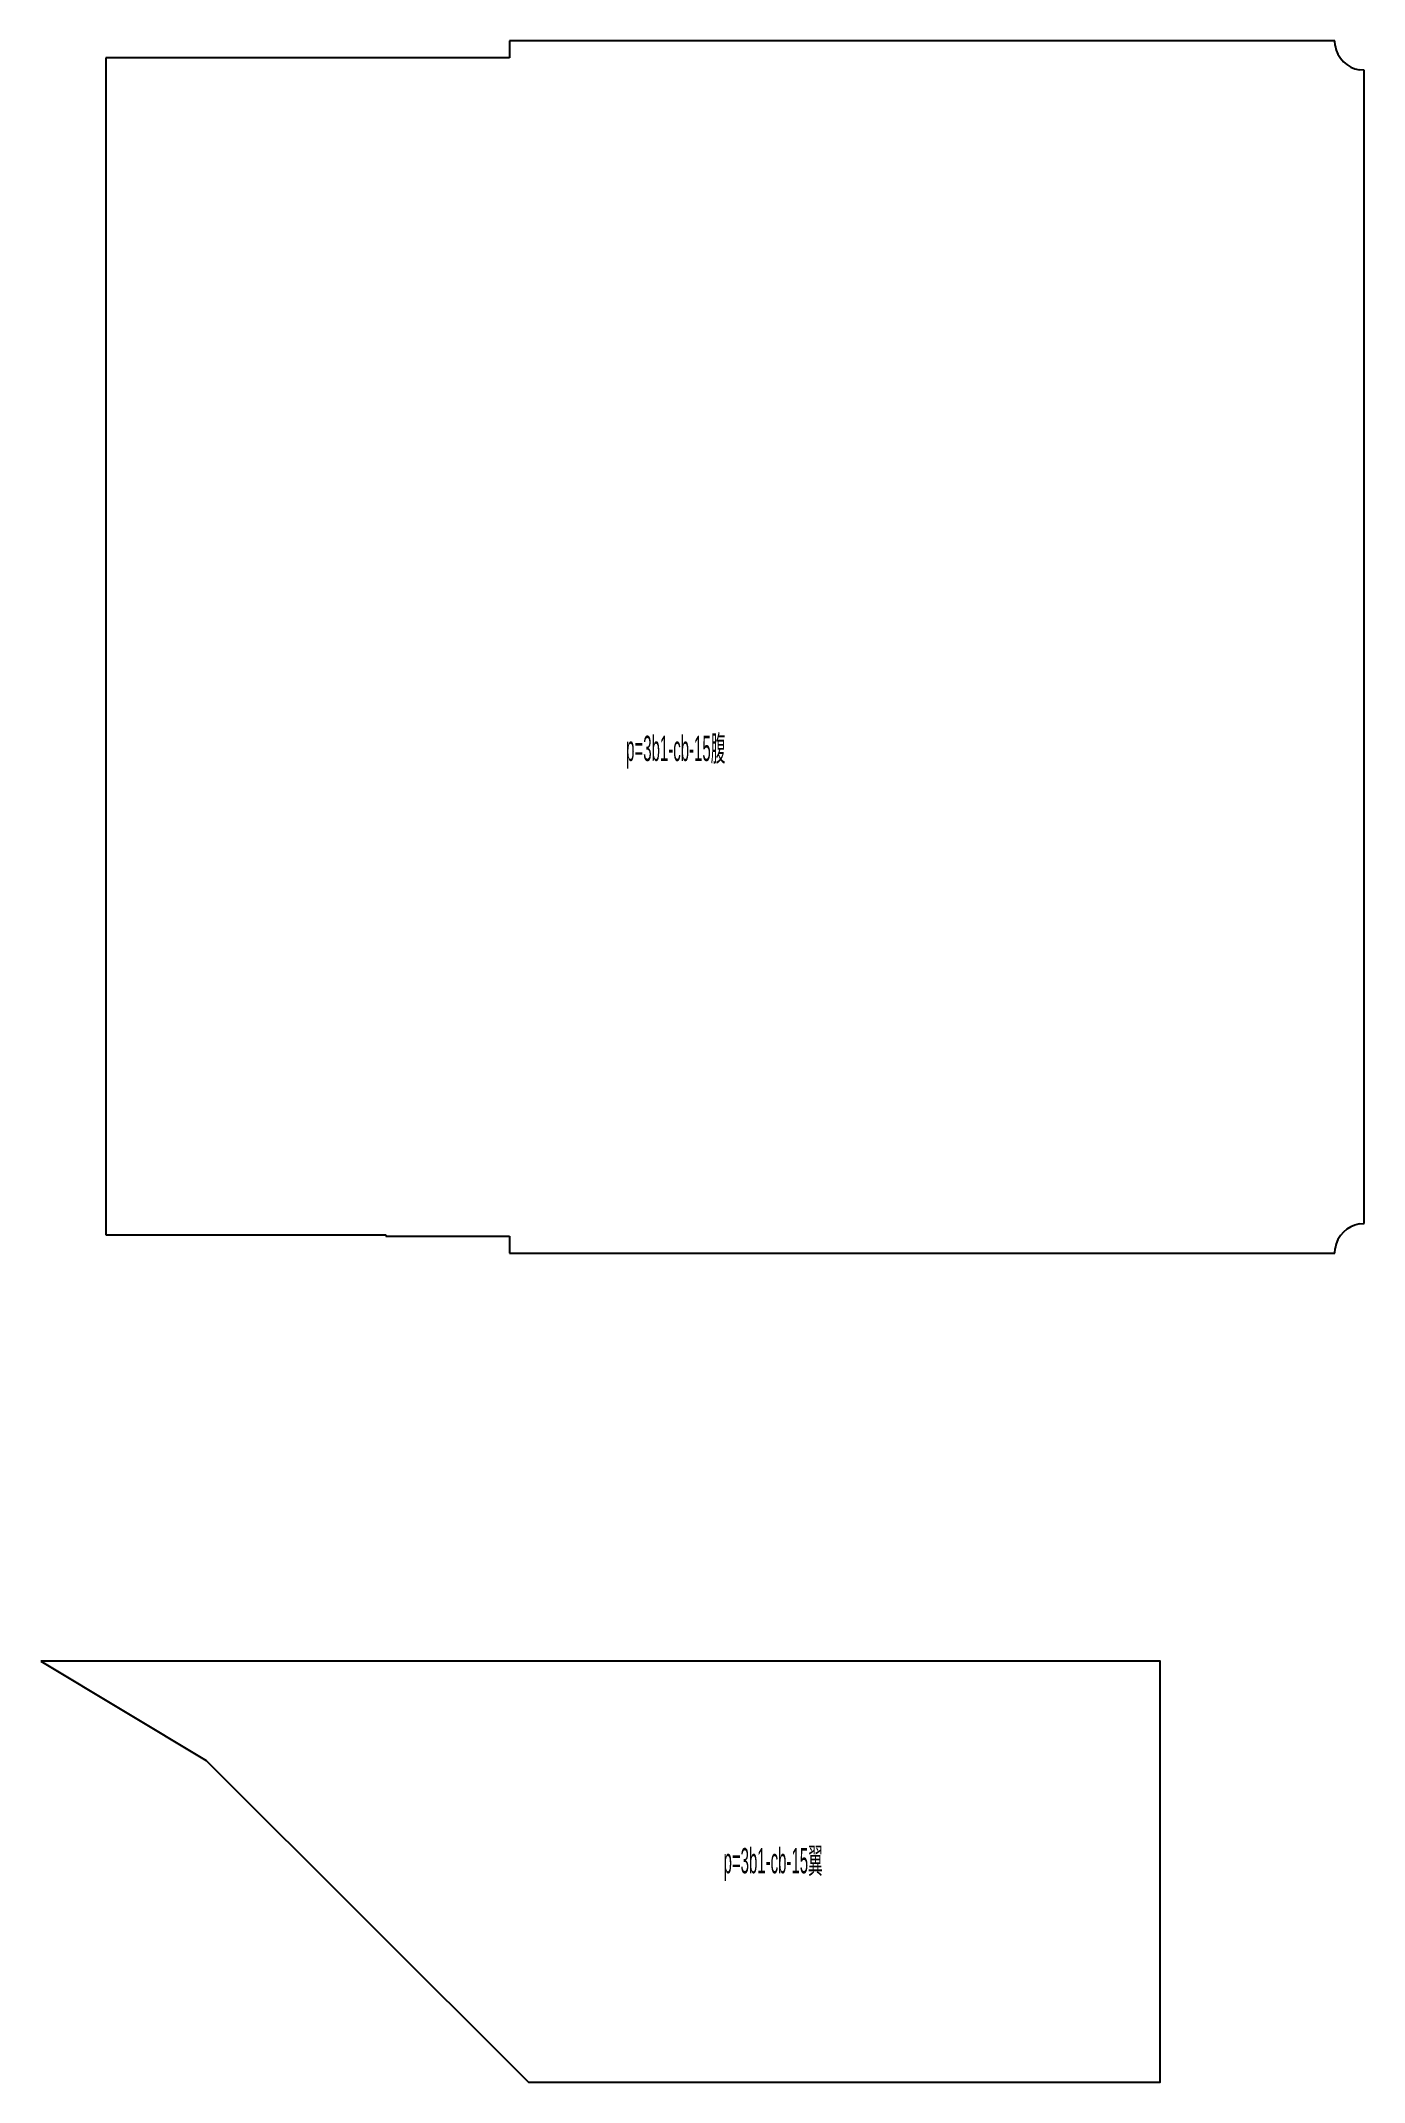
# Model space of a CAD drawing. Header units: millimetres. Extents: x 314 to 1886, y 356 to 2781.
import ezdxf

# ---------------------------------------------------------------- set-up
doc = ezdxf.new("R2010")
doc.units = ezdxf.units.MM
doc.layers.add('OtherObjectType', color=1, linetype='Continuous', lineweight=0)
doc.styles.add('楷体', font='ARIAL.TTF')

msp = doc.modelspace()

# ---------------------------------------------------------------- linework, layer by layer
at = {"color": 7}
for p, q in [((900.9, 2781.1), (870.9, 2781.1)), ((870.9, 2781.1), (870.9, 2761.1)), ((1851.3, 2781.1), (900.9, 2781.1)), ((1851.7, 2775.6), (1851.3, 2781.1)), ((694, 2761.1), (391.4, 2761.1)), ((391.4, 2761.1), (391.4, 1362.6)), ((870.9, 2761.1), (694, 2761.1)), ((1886.3, 2746.1), (1880.8, 2746.5)), ((1886.3, 1376.1), (1886.3, 2746.1)), ((391.4, 1362.6), (724, 1362.6)), ((724, 1362.6), (724, 1361.1)), ((724, 1361.1), (870.9, 1361.1)), ((870.9, 1361.1), (870.9, 1341.1)), ((1880.8, 1375.7), (1886.3, 1376.1)), ((870.9, 1341.1), (900.9, 1341.1)), ((900.9, 1341.1), (1851.3, 1341.1)), ((1851.3, 1341.1), (1851.7, 1346.6))]:
    msp.add_line(p, q, dxfattribs=at)
msp.add_lwpolyline([(314.3, 856.1), (510.9, 738.4), (893.8, 356.1), (1643.8, 356.1), (1643.8, 856.1)], close=True, dxfattribs=at)
for centre, start, end in [((1886.3, 2781.1), 189.0014, 261.0127), ((1886.3, 1341.1), 99, 171)]:
    msp.add_arc(centre, 35, start, end, dxfattribs=at)

# ---------------------------------------------------------------- texts
at = {"layer": 'OtherObjectType', "color": 7, "style": '楷体', "width": 0.425}
for s, p in [('p=3b1-cb-15腹', (1009.6, 1925.6)), ('p=3b1-cb-15翼', (1125.3, 604.2))]:
    msp.add_text(s, height=30, dxfattribs=at).set_placement(p)

doc.saveas('drawing.dxf')
